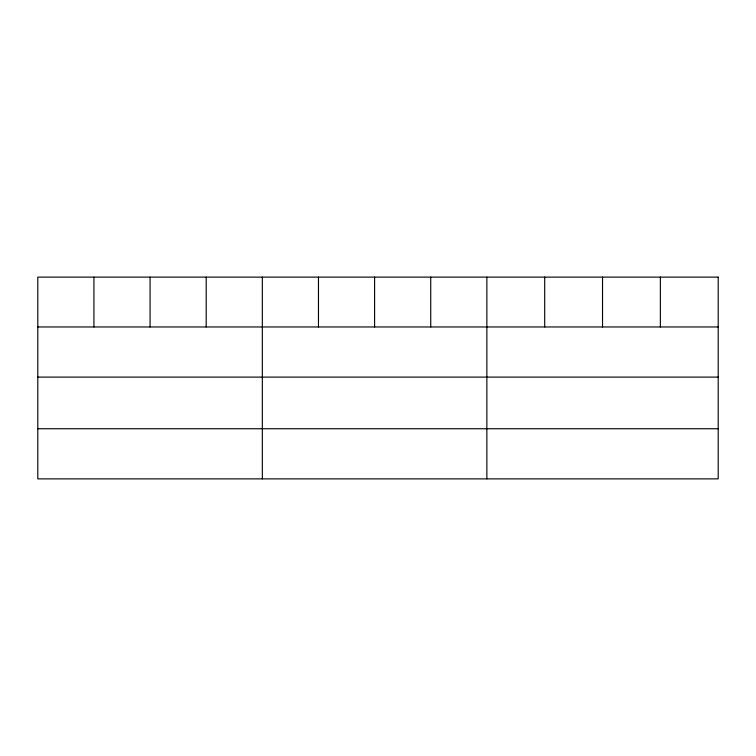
<?xml version="1.0" encoding="UTF-8"?>
<svg xmlns="http://www.w3.org/2000/svg" width="756" height="756" viewBox="0 0 756 756"><rect width="100%" height="100%" fill="white"/><g stroke="black" fill="none" stroke-linecap="round" stroke-linejoin="round"><path stroke-width="1.13" d="M37.8 326.97L718.2 326.97M37.8 377.102L718.2 377.102M37.8 428.746L718.2 428.746M660.366 277.121L660.366 326.97M602.532 277.121L602.532 326.97M544.698 277.121L544.698 326.97M486.864 277.121L486.864 478.879M430.731 277.121L430.731 326.97M374.598 277.121L374.598 326.97M318.465 277.121L318.465 326.97M262.332 277.121L262.332 478.879M206.199 277.121L206.199 326.97M150.066 277.121L150.066 326.97M93.933 277.121L93.933 326.97M718.2 277.121L37.8 277.121L37.8 478.879L718.2 478.879L718.2 277.121"/></g></svg>
